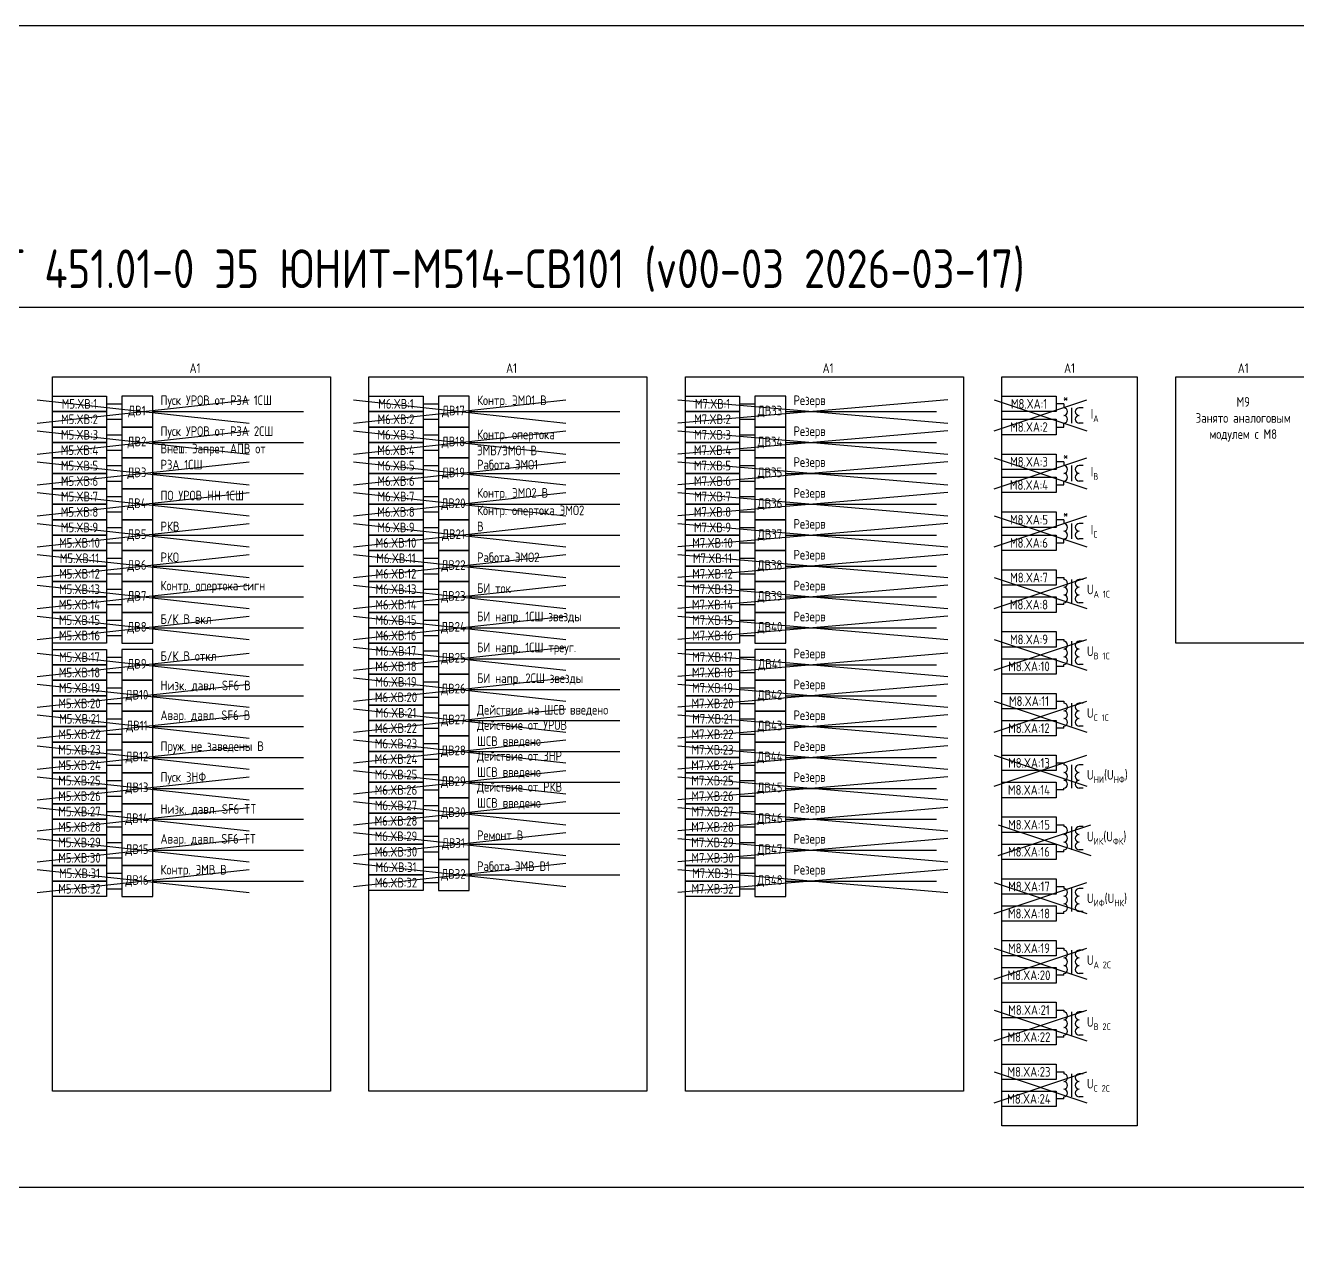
# Model space of a CAD drawing. Header units: millimetres. Extents: x -774 to 2891, y -90 to 618.
# Drawn here: x 317 to 646.6, y 304.1 to 618 of the extents above; entities that cross this region are included whole.
import ezdxf

# ---------------------------------------------------------------- set-up
doc = ezdxf.new("R2010")
doc.units = ezdxf.units.MM
doc.styles.add('Gost_type_A', font='GOST_0.TTF')

msp = doc.modelspace()

# ---------------------------------------------------------------- linework, layer by layer
at = {"color": 6}
for p, q in [((320, 521), (375, 515)), ((320, 515), (375, 521)), ((402, 521), (457, 515)), ((402, 515), (457, 521)), ((568, 521), (592, 513)), ((568, 513), (592, 521)), ((320, 513), (375, 507)), ((320, 507), (375, 513)), ((402, 513), (457, 507)), ((402, 507), (457, 513)), ((320, 505), (375, 499)), ((320, 499), (375, 505)), ((402, 505), (457, 499)), ((402, 499), (457, 505)), ((568, 506), (592, 498)), ((568, 498), (592, 506)), ((320, 497), (375, 491)), ((320, 491), (375, 497)), ((402, 497), (457, 491)), ((402, 491), (457, 497)), ((320, 489), (375, 483)), ((320, 483), (375, 489)), ((402, 489), (457, 483)), ((402, 483), (457, 489)), ((568, 491), (592, 483)), ((568, 483), (592, 491)), ((320, 481), (375, 475)), ((320, 475), (375, 481)), ((402, 481), (457, 475)), ((402, 475), (457, 481)), ((568, 475), (592, 467)), ((568, 467), (592, 475)), ((320, 473), (375, 467)), ((320, 467), (375, 473)), ((402, 473), (457, 467)), ((402, 467), (457, 473)), ((320, 465), (375, 459)), ((320, 459), (375, 465)), ((402, 465), (457, 459)), ((402, 459), (457, 465)), ((568, 459), (592, 451)), ((568, 451), (592, 459)), ((320, 455.42), (375, 449.42)), ((320, 449.42), (375, 455.42)), ((402, 457), (457, 451)), ((402, 451), (457, 457)), ((402, 449), (457, 443)), ((402, 443), (457, 449)), ((320, 447.42), (375, 441.42)), ((320, 441.42), (375, 447.42)), ((568, 443), (592, 435)), ((568, 435), (592, 443)), ((320, 439.42), (375, 433.42)), ((320, 433.42), (375, 439.42)), ((402, 441), (457, 435)), ((402, 435), (457, 441)), ((402, 433), (457, 427)), ((402, 427), (457, 433)), ((320, 431.42), (375, 425.42)), ((320, 425.42), (375, 431.42)), ((568, 429), (592, 421)), ((568, 421), (592, 429)), ((320, 423.42), (375, 417.42)), ((320, 417.42), (375, 423.42)), ((402, 425), (457, 419)), ((402, 419), (457, 425)), ((320, 415.42), (375, 409.42)), ((320, 409.42), (375, 415.42)), ((402, 417), (457, 411)), ((402, 411), (457, 417)), ((402, 409), (457, 403)), ((402, 403), (457, 409)), ((569, 411), (593, 403)), ((569, 403), (593, 411)), ((320, 407.42), (375, 401.42)), ((320, 401.42), (375, 407.42)), ((320, 399.42), (375, 393.42)), ((320, 393.42), (375, 399.42)), ((402, 401), (457, 395)), ((402, 395), (457, 401)), ((432, 398), (471, 398)), ((568, 396), (592, 388)), ((568, 388), (592, 396)), ((568, 379), (592, 371)), ((568, 371), (592, 379)), ((568, 363), (592, 355)), ((568, 355), (592, 363)), ((568, 347), (592, 339)), ((568, 339), (592, 347))]:
    msp.add_line(p, q, dxfattribs=at)
at = {"color": 114, "true_color": 0x139b48}
for p, q in [((486, 521), (556, 515)), ((556, 521), (486, 515)), ((486, 513), (556, 507)), ((556, 513), (486, 507)), ((486, 505), (556, 499)), ((556, 505), (486, 499)), ((486, 497), (556, 491)), ((556, 497), (486, 491)), ((486, 489), (556, 483)), ((556, 489), (486, 483)), ((486, 481), (556, 475)), ((556, 481), (486, 475)), ((486, 473), (556, 467)), ((556, 473), (486, 467)), ((486, 465), (556, 459)), ((556, 465), (486, 459)), ((486, 455.42), (556, 449.42)), ((556, 455.42), (486, 449.42)), ((486, 447.42), (556, 441.42)), ((556, 447.42), (486, 441.42)), ((486, 439.42), (556, 433.42)), ((556, 439.42), (486, 433.42)), ((486, 431.42), (556, 425.42)), ((556, 431.42), (486, 425.42)), ((486, 423.42), (556, 417.42)), ((556, 423.42), (486, 417.42)), ((486, 415.42), (556, 409.42)), ((556, 415.42), (486, 409.42)), ((486, 407.42), (556, 401.42)), ((556, 407.42), (486, 401.42)), ((486, 399.42), (556, 393.42)), ((556, 399.42), (486, 393.42))]:
    msp.add_line(p, q, dxfattribs=at)
for p, q in [((338, 520), (342, 520)), ((350, 518), (389, 518)), ((420, 520), (424, 520)), ((432, 518), (471, 518)), ((502, 520), (506, 520)), ((514, 518), (553, 518)), ((586, 520), (584, 520)), ((338, 516), (342, 516)), ((420, 516), (424, 516)), ((502, 516), (506, 516)), ((338, 512), (342, 512)), ((420, 512), (424, 512)), ((502, 512), (506, 512)), ((584, 514), (586, 514)), ((338, 508), (342, 508)), ((350, 510), (389, 510)), ((420, 508), (424, 508)), ((432, 510), (471, 510)), ((502, 508), (506, 508)), ((514, 510), (553, 510)), ((586, 505), (584, 505)), ((338, 504), (342, 504)), ((350, 502), (389, 502)), ((420, 504), (424, 504)), ((432, 502), (471, 502)), ((502, 504), (506, 504)), ((514, 502), (553, 502)), ((338, 500), (342, 500)), ((420, 500), (424, 500)), ((502, 500), (506, 500)), ((584, 499), (586, 499)), ((338, 496), (342, 496)), ((420, 496), (424, 496)), ((502, 496), (506, 496)), ((338, 492), (342, 492)), ((350, 494), (389, 494)), ((420, 492), (424, 492)), ((432, 494), (471, 494)), ((502, 492), (506, 492)), ((514, 494), (553, 494)), ((338, 488), (342, 488)), ((420, 488), (424, 488)), ((502, 488), (506, 488)), ((586, 490), (584, 490)), ((350, 486), (389, 486)), ((432, 486), (471, 486)), ((514, 486), (553, 486)), ((338, 484), (342, 484)), ((420, 484), (424, 484)), ((502, 484), (506, 484)), ((584, 484), (586, 484)), ((338, 480), (342, 480)), ((350, 478), (389, 478)), ((420, 480), (424, 480)), ((432, 478), (471, 478)), ((502, 480), (506, 480)), ((514, 478), (553, 478)), ((338, 476), (342, 476)), ((420, 476), (424, 476)), ((502, 476), (506, 476)), ((338, 472), (342, 472)), ((420, 472), (424, 472)), ((502, 472), (506, 472)), ((338, 468), (342, 468)), ((350, 470), (389, 470)), ((420, 468), (424, 468)), ((432, 470), (471, 470)), ((502, 468), (506, 468)), ((514, 470), (553, 470)), ((338, 464), (342, 464)), ((350, 462), (389, 462)), ((420, 464), (424, 464)), ((432, 462), (471, 462)), ((502, 464), (506, 464)), ((514, 462), (553, 462)), ((338, 460), (342, 460)), ((420, 460), (424, 460)), ((502, 460), (506, 460)), ((420, 456), (424, 456)), ((338, 454.42), (342, 454.42)), ((350, 452.42), (389, 452.42)), ((420, 452), (424, 452)), ((432, 454), (471, 454)), ((502, 454.42), (506, 454.42)), ((514, 452.42), (553, 452.42)), ((338, 450.42), (342, 450.42)), ((502, 450.42), (506, 450.42)), ((338, 446.42), (342, 446.42)), ((420, 448), (424, 448)), ((432, 446), (471, 446)), ((502, 446.42), (506, 446.42)), ((338, 442.42), (342, 442.42)), ((350, 444.42), (389, 444.42)), ((420, 444), (424, 444)), ((502, 442.42), (506, 442.42)), ((514, 444.42), (553, 444.42)), ((338, 438.42), (342, 438.42)), ((420, 440), (424, 440)), ((502, 438.42), (506, 438.42)), ((350, 436.42), (389, 436.42)), ((420, 436), (424, 436)), ((432, 438), (471, 438)), ((514, 436.42), (553, 436.42)), ((338, 434.42), (342, 434.42)), ((420, 432), (424, 432)), ((502, 434.42), (506, 434.42)), ((338, 430.42), (342, 430.42)), ((432, 430), (471, 430)), ((502, 430.42), (506, 430.42)), ((338, 426.42), (342, 426.42)), ((350, 428.42), (389, 428.42)), ((420, 428), (424, 428)), ((502, 426.42), (506, 426.42)), ((514, 428.42), (553, 428.42)), ((338, 422.42), (342, 422.42)), ((420, 424), (424, 424)), ((432, 422), (471, 422)), ((502, 422.42), (506, 422.42)), ((350, 420.42), (389, 420.42)), ((420, 420), (424, 420)), ((514, 420.42), (553, 420.42)), ((338, 418.42), (342, 418.42)), ((420, 416), (424, 416)), ((502, 418.42), (506, 418.42)), ((338, 414.42), (342, 414.42)), ((350, 412.42), (389, 412.42)), ((420, 412), (424, 412)), ((432, 414), (471, 414)), ((502, 414.42), (506, 414.42)), ((514, 412.42), (553, 412.42)), ((338, 410.42), (342, 410.42)), ((502, 410.42), (506, 410.42)), ((338, 406.42), (342, 406.42)), ((420, 408), (424, 408)), ((432, 406), (471, 406)), ((502, 406.42), (506, 406.42)), ((338, 402.42), (342, 402.42)), ((350, 404.42), (389, 404.42)), ((420, 404), (424, 404)), ((502, 402.42), (506, 402.42)), ((514, 404.42), (553, 404.42)), ((420, 400), (424, 400)), ((338, 398.42), (342, 398.42)), ((350, 396.42), (389, 396.42)), ((420, 396), (424, 396)), ((502, 398.42), (506, 398.42)), ((514, 396.42), (553, 396.42)), ((338, 394.42), (342, 394.42)), ((502, 394.42), (506, 394.42))]:
    msp.add_line(p, q)
at = {"ltscale": 4}
for p, q in [((586, 520), (586, 519)), ((586, 519.5), (586, 519)), ((588, 519), (588, 515)), ((588, 519), (588, 515)), ((591, 519), (590, 519)), ((591, 519), (590, 519)), ((586, 514), (586, 515)), ((591, 515), (590, 515)), ((591, 515), (590, 515)), ((586, 505), (586, 504)), ((586, 504.5), (586, 504)), ((588, 504), (588, 500)), ((588, 504), (588, 500)), ((591, 504), (590, 504)), ((591, 504), (590, 504)), ((586, 499), (586, 500)), ((591, 500), (590, 500)), ((591, 500), (590, 500)), ((586, 490), (586, 489)), ((586, 489.5), (586, 489)), ((588, 489), (588, 485)), ((588, 489), (588, 485)), ((591, 489), (590, 489)), ((591, 489), (590, 489)), ((586, 484), (586, 485)), ((591, 485), (590, 485)), ((591, 485), (590, 485)), ((584, 475), (586, 475)), ((586, 475), (586, 474.5)), ((586, 475), (586, 474.5)), ((588, 474.5), (588, 470.5)), ((588, 472.5), (588, 468.5)), ((591, 474.5), (590, 474.5)), ((586, 468), (584, 468)), ((586, 468), (586, 468.5)), ((591, 468.5), (590, 468.5)), ((584, 459), (586, 459)), ((586, 459), (586, 458.5)), ((586, 459), (586, 458.5)), ((588, 458.5), (588, 454.5)), ((591, 458.5), (590, 458.5)), ((588, 456.5), (588, 452.5)), ((586, 452), (584, 452)), ((586, 452), (586, 452.5)), ((591, 452.5), (590, 452.5)), ((584, 443), (586, 443)), ((586, 443), (586, 442.5)), ((586, 443), (586, 442.5)), ((588, 442.5), (588, 438.5)), ((591, 442.5), (590, 442.5)), ((588, 440.5), (588, 436.5)), ((586, 436), (584, 436)), ((586, 436), (586, 436.5)), ((591, 436.5), (590, 436.5)), ((584, 427), (586, 427)), ((586, 427), (586, 426.5)), ((586, 427), (586, 426.5)), ((588, 426.5), (588, 422.5)), ((591, 426.5), (590, 426.5)), ((588, 424.5), (588, 420.5)), ((586, 420), (584, 420)), ((586, 420), (586, 420.5)), ((591, 420.5), (590, 420.5)), ((584, 411), (586, 411)), ((586, 411), (586, 410.5)), ((586, 411), (586, 410.5)), ((588, 410.5), (588, 406.5)), ((591, 410.5), (590, 410.5)), ((588, 408.5), (588, 404.5)), ((586, 404), (584, 404)), ((586, 404), (586, 404.5)), ((591, 404.5), (590, 404.5)), ((584, 395), (586, 395)), ((586, 395), (586, 394.5)), ((586, 395), (586, 394.5)), ((588, 394.5), (588, 390.5)), ((588, 392.5), (588, 388.5)), ((591, 394.5), (590, 394.5)), ((586, 388), (584, 388)), ((586, 388), (586, 388.5)), ((591, 388.5), (590, 388.5)), ((584, 379), (586, 379)), ((586, 379), (586, 378.5)), ((586, 379), (586, 378.5)), ((588, 378.5), (588, 374.5)), ((588, 376.5), (588, 372.5)), ((591, 378.5), (590, 378.5)), ((586, 372), (586, 372.5)), ((591, 372.5), (590, 372.5)), ((586, 372), (584, 372)), ((584, 363), (586, 363)), ((586, 363), (586, 362.5)), ((586, 363), (586, 362.5)), ((588, 362.5), (588, 358.5)), ((588, 360.5), (588, 356.5)), ((591, 362.5), (590, 362.5)), ((586, 356), (584, 356)), ((586, 356), (586, 356.5)), ((591, 356.5), (590, 356.5)), ((584, 347), (586, 347)), ((586, 347), (586, 346.5)), ((586, 347), (586, 346.5)), ((588, 346.5), (588, 342.5)), ((591, 346.5), (590, 346.5)), ((588, 344.5), (588, 340.5)), ((586, 340), (584, 340)), ((586, 340), (586, 340.5)), ((591, 340.5), (590, 340.5))]:
    msp.add_line(p, q, dxfattribs=at)
for points in [[(-774, 618), (2891, 618), (2891, -90), (-774, -90)], [(0, 545), (757, 545), (757, 317), (0, 317)], [(324, 527), (396, 527), (396, 342), (324, 342)], [(406, 527), (478, 527), (478, 342), (406, 342)], [(488, 527), (560, 527), (560, 342), (488, 342)], [(570, 527), (605, 527), (605, 333), (570, 333)], [(615, 527), (650, 527), (650, 458), (615, 458)], [(324, 522), (338, 522), (338, 518), (324, 518)], [(406, 522), (420, 522), (420, 518), (406, 518)], [(488, 522), (502, 522), (502, 518), (488, 518)], [(570, 522), (584, 522), (584, 518), (570, 518)], [(324, 518), (338, 518), (338, 514), (324, 514)], [(406, 518), (420, 518), (420, 514), (406, 514)], [(488, 518), (502, 518), (502, 514), (488, 514)], [(570, 516), (584, 516), (584, 512), (570, 512)], [(324, 514), (338, 514), (338, 510), (324, 510)], [(406, 514), (420, 514), (420, 510), (406, 510)], [(488, 514), (502, 514), (502, 510), (488, 510)], [(324, 510), (338, 510), (338, 506), (324, 506)], [(406, 510), (420, 510), (420, 506), (406, 506)], [(488, 510), (502, 510), (502, 506), (488, 506)], [(324, 506), (338, 506), (338, 502), (324, 502)], [(406, 506), (420, 506), (420, 502), (406, 502)], [(488, 506), (502, 506), (502, 502), (488, 502)], [(570, 507), (584, 507), (584, 503), (570, 503)], [(324, 502), (338, 502), (338, 498), (324, 498)], [(406, 502), (420, 502), (420, 498), (406, 498)], [(488, 502), (502, 502), (502, 498), (488, 498)], [(570, 501), (584, 501), (584, 497), (570, 497)], [(324, 498), (338, 498), (338, 494), (324, 494)], [(406, 498), (420, 498), (420, 494), (406, 494)], [(488, 498), (502, 498), (502, 494), (488, 494)], [(324, 494), (338, 494), (338, 490), (324, 490)], [(406, 494), (420, 494), (420, 490), (406, 490)], [(488, 494), (502, 494), (502, 490), (488, 490)], [(570, 492), (584, 492), (584, 488), (570, 488)], [(324, 490), (338, 490), (338, 486), (324, 486)], [(406, 490), (420, 490), (420, 486), (406, 486)], [(488, 490), (502, 490), (502, 486), (488, 486)], [(324, 486), (338, 486), (338, 482), (324, 482)], [(406, 486), (420, 486), (420, 482), (406, 482)], [(488, 486), (502, 486), (502, 482), (488, 482)], [(570, 486), (584, 486), (584, 482), (570, 482)], [(324, 482), (338, 482), (338, 478), (324, 478)], [(406, 482), (420, 482), (420, 478), (406, 478)], [(488, 482), (502, 482), (502, 478), (488, 478)], [(324, 478), (338, 478), (338, 474), (324, 474)], [(406, 478), (420, 478), (420, 474), (406, 474)], [(488, 478), (502, 478), (502, 474), (488, 474)], [(570, 477), (584, 477), (584, 473), (570, 473)], [(324, 474), (338, 474), (338, 470), (324, 470)], [(406, 474), (420, 474), (420, 470), (406, 470)], [(488, 474), (502, 474), (502, 470), (488, 470)], [(324, 470), (338, 470), (338, 466), (324, 466)], [(406, 470), (420, 470), (420, 466), (406, 466)], [(488, 470), (502, 470), (502, 466), (488, 466)], [(570, 470), (584, 470), (584, 466), (570, 466)], [(324, 466), (338, 466), (338, 462), (324, 462)], [(406, 466), (420, 466), (420, 462), (406, 462)], [(488, 466), (502, 466), (502, 462), (488, 462)], [(324, 462), (338, 462), (338, 458), (324, 458)], [(406, 462), (420, 462), (420, 458), (406, 458)], [(488, 462), (502, 462), (502, 458), (488, 458)], [(570, 461), (584, 461), (584, 457), (570, 457)], [(324, 456.42), (338, 456.42), (338, 452.42), (324, 452.42)], [(406, 458), (420, 458), (420, 454), (406, 454)], [(488, 456.42), (502, 456.42), (502, 452.42), (488, 452.42)], [(324, 452.42), (338, 452.42), (338, 448.42), (324, 448.42)], [(406, 454), (420, 454), (420, 450), (406, 450)], [(488, 452.42), (502, 452.42), (502, 448.42), (488, 448.42)], [(570, 454), (584, 454), (584, 450), (570, 450)], [(324, 448.42), (338, 448.42), (338, 444.42), (324, 444.42)], [(406, 450), (420, 450), (420, 446), (406, 446)], [(488, 448.42), (502, 448.42), (502, 444.42), (488, 444.42)], [(406, 446), (420, 446), (420, 442), (406, 442)], [(570, 445), (584, 445), (584, 441), (570, 441)], [(324, 444.42), (338, 444.42), (338, 440.42), (324, 440.42)], [(406, 442), (420, 442), (420, 438), (406, 438)], [(488, 444.42), (502, 444.42), (502, 440.42), (488, 440.42)], [(324, 440.42), (338, 440.42), (338, 436.42), (324, 436.42)], [(488, 440.42), (502, 440.42), (502, 436.42), (488, 436.42)], [(324, 436.42), (338, 436.42), (338, 432.42), (324, 432.42)], [(406, 438), (420, 438), (420, 434), (406, 434)], [(488, 436.42), (502, 436.42), (502, 432.42), (488, 432.42)], [(570, 438), (584, 438), (584, 434), (570, 434)], [(324, 432.42), (338, 432.42), (338, 428.42), (324, 428.42)], [(406, 434), (420, 434), (420, 430), (406, 430)], [(488, 432.42), (502, 432.42), (502, 428.42), (488, 428.42)], [(406, 430), (420, 430), (420, 426), (406, 426)], [(570, 429), (584, 429), (584, 425), (570, 425)], [(324, 428.42), (338, 428.42), (338, 424.42), (324, 424.42)], [(406, 426), (420, 426), (420, 422), (406, 422)], [(488, 428.42), (502, 428.42), (502, 424.42), (488, 424.42)], [(324, 424.42), (338, 424.42), (338, 420.42), (324, 420.42)], [(406, 422), (420, 422), (420, 418), (406, 418)], [(488, 424.42), (502, 424.42), (502, 420.42), (488, 420.42)], [(570, 422), (584, 422), (584, 418), (570, 418)], [(324, 420.42), (338, 420.42), (338, 416.42), (324, 416.42)], [(488, 420.42), (502, 420.42), (502, 416.42), (488, 416.42)], [(324, 416.42), (338, 416.42), (338, 412.42), (324, 412.42)], [(406, 418), (420, 418), (420, 414), (406, 414)], [(488, 416.42), (502, 416.42), (502, 412.42), (488, 412.42)], [(324, 412.42), (338, 412.42), (338, 408.42), (324, 408.42)], [(406, 414), (420, 414), (420, 410), (406, 410)], [(488, 412.42), (502, 412.42), (502, 408.42), (488, 408.42)], [(570, 413), (584, 413), (584, 409), (570, 409)], [(406, 410), (420, 410), (420, 406), (406, 406)], [(324, 408.42), (338, 408.42), (338, 404.42), (324, 404.42)], [(406, 406), (420, 406), (420, 402), (406, 402)], [(488, 408.42), (502, 408.42), (502, 404.42), (488, 404.42)], [(570, 406), (584, 406), (584, 402), (570, 402)], [(324, 404.42), (338, 404.42), (338, 400.42), (324, 400.42)], [(488, 404.42), (502, 404.42), (502, 400.42), (488, 400.42)], [(324, 400.42), (338, 400.42), (338, 396.42), (324, 396.42)], [(406, 402), (420, 402), (420, 398), (406, 398)], [(488, 400.42), (502, 400.42), (502, 396.42), (488, 396.42)], [(324, 396.42), (338, 396.42), (338, 392.42), (324, 392.42)], [(406, 398), (420, 398), (420, 394), (406, 394)], [(488, 396.42), (502, 396.42), (502, 392.42), (488, 392.42)], [(570, 397), (584, 397), (584, 393), (570, 393)], [(570, 390), (584, 390), (584, 386), (570, 386)], [(570, 381), (584, 381), (584, 377), (570, 377)], [(570, 374), (584, 374), (584, 370), (570, 370)], [(570, 365), (584, 365), (584, 361), (570, 361)], [(570, 358), (584, 358), (584, 354), (570, 354)], [(570, 349), (584, 349), (584, 345), (570, 345)], [(570, 342), (584, 342), (584, 338), (570, 338)]]:
    msp.add_lwpolyline(points, close=True)
for points in [[(342, 514), (350, 514), (350, 522), (342, 522)], [(424, 514), (432, 514), (432, 522), (424, 522)], [(506, 514), (514, 514), (514, 522), (506, 522)], [(342, 506), (350, 506), (350, 514), (342, 514)], [(424, 506), (432, 506), (432, 514), (424, 514)], [(506, 506), (514, 506), (514, 514), (506, 514)], [(342, 498), (350, 498), (350, 506), (342, 506)], [(424, 498), (432, 498), (432, 506), (424, 506)], [(506, 498), (514, 498), (514, 506), (506, 506)], [(342, 490), (350, 490), (350, 498), (342, 498)], [(424, 490), (432, 490), (432, 498), (424, 498)], [(506, 490), (514, 490), (514, 498), (506, 498)], [(342, 482), (350, 482), (350, 490), (342, 490)], [(424, 482), (432, 482), (432, 490), (424, 490)], [(506, 482), (514, 482), (514, 490), (506, 490)], [(342, 474), (350, 474), (350, 482), (342, 482)], [(424, 474), (432, 474), (432, 482), (424, 482)], [(506, 474), (514, 474), (514, 482), (506, 482)], [(342, 466), (350, 466), (350, 474), (342, 474)], [(424, 466), (432, 466), (432, 474), (424, 474)], [(506, 466), (514, 466), (514, 474), (506, 474)], [(342, 458), (350, 458), (350, 466), (342, 466)], [(424, 458), (432, 458), (432, 466), (424, 466)], [(506, 458), (514, 458), (514, 466), (506, 466)], [(342, 448.42), (350, 448.42), (350, 456.42), (342, 456.42)], [(424, 450), (432, 450), (432, 458), (424, 458)], [(506, 448.42), (514, 448.42), (514, 456.42), (506, 456.42)], [(342, 440.42), (350, 440.42), (350, 448.42), (342, 448.42)], [(424, 442), (432, 442), (432, 450), (424, 450)], [(506, 440.42), (514, 440.42), (514, 448.42), (506, 448.42)], [(424, 434), (432, 434), (432, 442), (424, 442)], [(342, 432.42), (350, 432.42), (350, 440.42), (342, 440.42)], [(506, 432.42), (514, 432.42), (514, 440.42), (506, 440.42)], [(342, 424.42), (350, 424.42), (350, 432.42), (342, 432.42)], [(424, 426), (432, 426), (432, 434), (424, 434)], [(506, 424.42), (514, 424.42), (514, 432.42), (506, 432.42)], [(424, 418), (432, 418), (432, 426), (424, 426)], [(342, 416.42), (350, 416.42), (350, 424.42), (342, 424.42)], [(506, 416.42), (514, 416.42), (514, 424.42), (506, 424.42)], [(342, 408.42), (350, 408.42), (350, 416.42), (342, 416.42)], [(424, 410), (432, 410), (432, 418), (424, 418)], [(506, 408.42), (514, 408.42), (514, 416.42), (506, 416.42)], [(424, 402), (432, 402), (432, 410), (424, 410)], [(342, 400.42), (350, 400.42), (350, 408.42), (342, 408.42)], [(506, 400.42), (514, 400.42), (514, 408.42), (506, 408.42)], [(342, 392.42), (350, 392.42), (350, 400.42), (342, 400.42)], [(424, 394), (432, 394), (432, 402), (424, 402)], [(506, 392.42), (514, 392.42), (514, 400.42), (506, 400.42)]]:
    msp.add_lwpolyline(points, close=True, dxfattribs=at)
for centre, start, end in [((586, 518), 270, 90), ((586, 518), 270, 90), ((590, 518), 90, 270), ((590, 518), 90, 270), ((586, 516), 270, 90), ((586, 516), 270, 90), ((590, 516), 90, 270), ((590, 516), 90, 270), ((586, 503), 270, 90), ((586, 503), 270, 90), ((586, 501), 270, 90), ((586, 501), 270, 90), ((590, 503), 90, 270), ((590, 503), 90, 270), ((590, 501), 90, 270), ((590, 501), 90, 270), ((586, 488), 270, 90), ((586, 488), 270, 90), ((590, 488), 90, 270), ((590, 488), 90, 270), ((586, 486), 270, 90), ((586, 486), 270, 90), ((590, 486), 90, 270), ((590, 486), 90, 270), ((586, 473.5), 270, 90), ((586, 471.5), 270, 90), ((590, 473.5), 90, 270), ((590, 473.5), 90, 270), ((590, 471.5), 90, 270), ((590, 471.5), 90, 270), ((586, 469.5), 270, 90), ((590, 469.5), 90, 270), ((586, 457.5), 270, 90), ((590, 457.5), 90, 270), ((590, 457.5), 90, 270), ((586, 455.5), 270, 90), ((590, 455.5), 90, 270), ((590, 455.5), 90, 270), ((586, 453.5), 270, 90), ((590, 453.5), 90, 270), ((586, 441.5), 270, 90), ((590, 441.5), 90, 270), ((590, 441.5), 90, 270), ((586, 439.5), 270, 90), ((586, 437.5), 270, 90), ((590, 439.5), 90, 270), ((590, 439.5), 90, 270), ((590, 437.5), 90, 270), ((586, 425.5), 270, 90), ((590, 425.5), 90, 270), ((590, 425.5), 90, 270), ((586, 423.5), 270, 90), ((586, 421.5), 270, 90), ((590, 423.5), 90, 270), ((590, 423.5), 90, 270), ((590, 421.5), 90, 270), ((586, 409.5), 270, 90), ((590, 409.5), 90, 270), ((590, 409.5), 90, 270), ((586, 407.5), 270, 90), ((586, 405.5), 270, 90), ((590, 407.5), 90, 270), ((590, 407.5), 90, 270), ((590, 405.5), 90, 270), ((586, 393.5), 270, 90), ((586, 391.5), 270, 90), ((590, 393.5), 90, 270), ((590, 393.5), 90, 270), ((590, 391.5), 90, 270), ((590, 391.5), 90, 270), ((586, 389.5), 270, 90), ((590, 389.5), 90, 270), ((586, 377.5), 270, 90), ((586, 375.5), 270, 90), ((590, 377.5), 90, 270), ((590, 377.5), 90, 270), ((590, 375.5), 90, 270), ((590, 375.5), 90, 270), ((586, 373.5), 270, 90), ((590, 373.5), 90, 270), ((586, 361.5), 270, 90), ((586, 359.5), 270, 90), ((590, 361.5), 90, 270), ((590, 361.5), 90, 270), ((590, 359.5), 90, 270), ((590, 359.5), 90, 270), ((586, 357.5), 270, 90), ((590, 357.5), 90, 270), ((586, 345.5), 270, 90), ((590, 345.5), 90, 270), ((590, 345.5), 90, 270), ((586, 343.5), 270, 90), ((590, 343.5), 90, 270), ((590, 343.5), 90, 270), ((586, 341.5), 270, 90), ((590, 341.5), 90, 270)]:
    msp.add_arc(centre, 1, start, end, dxfattribs=at)

# ---------------------------------------------------------------- texts
at = {"attachment_point": 8, "line_spacing_factor": 0.9, "style": 'Gost_type_A'}
for s, insert, char_height, width in [('НЛПР.656122.602-XXX ШЭТ 451.01-0 Э5 ЮНИТ-М514-СВ101 (v00-03 2026-03-17)', (378.5, 549), 10, 757.0049), ('A1', (360.94, 528), 2.5, 73.8762), ('A1', (442.94, 528), 2.5, 73.8762), ('A1', (524.94, 528), 2.5, 73.8762), ('A1', (587.5, 528), 2.5, 35), ('A1', (632.5, 528), 2.5, 35)]:
    msp.add_mtext(s, dxfattribs=dict(at, insert=insert, char_height=char_height, width=width))
at = {"char_height": 2.5, "style": 'Gost_type_A'}
for s, insert, width, attachment_point in [('M5.XВ:1', (331, 520), 14, 5), ('Пуск УРОВ от РЗА 1СШ', (352, 519), 30.8621, 7), ('M6.XВ:1', (413, 520), 14, 5), ('Контр. ЭМО1 В', (434, 519), 27.8465, 7), ('M7.XВ:1', (495, 520), 14, 5), ('Резерв', (516, 519), 30.8621, 7), ('M8.XA:1', (577, 520), 14, 5), ('*', (586.5, 521.5), 3, 5), ('M9\\PЗанято аналоговым модулем с М8', (632.5, 516), 35, 5), ('ДВ1', (345.88, 518), 7.7588, 5), ('ДВ17', (427.88, 518), 7.7588, 5), ('ДВ33', (509.88, 518), 7.7588, 5), ('\\A1;I{\\H0.7x;\\S^ A;}', (593, 517), 8, 4), ('M5.XВ:2', (331, 516), 14, 5), ('Пуск УРОВ от РЗА 2СШ', (352, 511), 32.8847, 7), ('M6.XВ:2', (413, 516), 14, 5), ('M7.XВ:2', (495, 516), 14, 5), ('Резерв', (516, 511), 44.8565, 7), ('M8.XA:2', (576.99, 514), 14.018, 5), ('M5.XВ:3', (331, 512), 14, 5), ('ДВ2', (345.88, 510), 7.7588, 5), ('M6.XВ:3', (413, 512), 14, 5), ('ДВ18', (427.88, 510), 7.7588, 5), ('Контр. опертока ЭМВ/ЭМО1 В', (434, 510), 31.2345, 4), ('M7.XВ:3', (495, 512), 14, 5), ('ДВ34', (509.88, 510), 7.7588, 5), ('M5.XВ:4', (331, 508), 14, 5), ('Внеш. Запрет АПВ от РЗА 1СШ', (352, 503), 27.8465, 7), ('M6.XВ:4', (413, 508), 14, 5), ('M7.XВ:4', (495, 508), 14, 5), ('M5.XВ:5', (331, 504), 14, 5), ('M6.XВ:5', (413, 504), 14, 5), ('Работа ЭМО1', (434, 503), 27.8465, 7), ('M7.XВ:5', (495, 504), 14, 5), ('Резерв', (516, 503), 27.8465, 7), ('M8.XA:3', (577, 505), 14, 5), ('*', (586.5, 506.5), 3, 5), ('M5.XВ:6', (331, 500), 14, 5), ('ДВ3', (345.88, 502), 7.7588, 5), ('M6.XВ:6', (413, 500), 14, 5), ('ДВ19', (427.88, 502), 7.7588, 5), ('M7.XВ:6', (495, 500), 14, 5), ('ДВ35', (509.88, 502), 7.7588, 5), ('\\A1;I{\\H0.7x;\\S^ В;}', (593, 502), 8, 4), ('Контр. ЭМО2 В', (434, 495), 27.8465, 7), ('Резерв', (516, 495), 27.8465, 7), ('M8.XA:4', (576.99, 498.99), 14.018, 5), ('M5.XВ:7', (331, 496), 14, 5), ('ДВ4', (345.88, 494), 7.7588, 5), ('ПО УРОВ НН 1СШ', (352, 495), 27.8465, 7), ('M6.XВ:7', (413, 496), 14, 5), ('ДВ20', (427.88, 494), 7.7588, 5), ('M7.XВ:7', (495, 496), 14, 5), ('ДВ36', (509.88, 494), 7.7588, 5), ('M5.XВ:8', (331, 492), 14, 5), ('M6.XВ:8', (413, 492), 14, 5), ('Контр. опертока ЭМО2 В', (434, 487), 27.8465, 7), ('M7.XВ:8', (495, 492), 14, 5), ('M8.XA:5', (577, 490), 14, 5), ('*', (586.5, 491.5), 3, 5), ('M5.XВ:9', (331, 488), 14, 5), ('РКВ', (352, 487), 27.8465, 7), ('M6.XВ:9', (413, 488), 14, 5), ('M7.XВ:9', (495, 488), 14, 5), ('Резерв', (516, 487), 32.328, 7), ('\\A1;I{\\H0.7x;\\S^ C;}', (593, 487), 8, 4), ('M5.XВ:10', (331, 484), 14, 5), ('ДВ5', (345.88, 486), 7.7588, 5), ('M6.XВ:10', (413, 484), 14, 5), ('ДВ21', (427.88, 486), 7.7588, 5), ('M7.XВ:10', (495, 484), 14, 5), ('ДВ37', (509.88, 486), 7.7588, 5), ('M8.XA:6', (576.99, 483.99), 14.018, 5), ('M5.XВ:11', (331, 480), 14, 5), ('РКО', (352, 479), 27.8465, 7), ('M6.XВ:11', (413, 480), 14, 5), ('Работа ЭМО2', (434, 479), 27.8465, 7), ('M7.XВ:11', (495, 480), 14, 5), ('Резерв', (516, 479), 27.8465, 7), ('ДВ6', (345.88, 478), 7.7588, 5), ('ДВ22', (427.88, 478), 7.7588, 5), ('ДВ38', (509.88, 478), 7.7588, 5), ('M5.XВ:12', (331, 476), 14, 5), ('M6.XВ:12', (413, 476), 14, 5), ('M7.XВ:12', (495, 476), 14, 5), ('M8.XA:7', (577, 475), 14, 5), ('M5.XВ:13', (331, 472), 14, 5), ('ДВ7', (345.88, 470), 7.7588, 5), ('Контр. опертока сигн', (352, 471), 44.8565, 7), ('M6.XВ:13', (413, 472), 14, 5), ('ДВ23', (427.88, 470), 7.7588, 5), ('БИ ток', (434, 471), 27.8465, 7), ('M7.XВ:13', (495, 472), 14, 5), ('ДВ39', (509.88, 470), 7.7588, 5), ('Резерв', (516, 471), 27.8465, 7), ('\\A1;U{\\H0.7x;\\S^ A 1C;}', (592, 471.5), 12, 4), ('M5.XВ:14', (331, 468), 14, 5), ('M6.XВ:14', (413, 468), 14, 5), ('M7.XВ:14', (495, 468), 14, 5), ('M8.XA:8', (576.99, 468), 14.018, 5), ('M5.XВ:15', (331, 464), 14, 5), ('Б/К В вкл', (352, 463), 27.8465, 7), ('M6.XВ:15', (413, 464), 14, 5), ('БИ напр. 1СШ звезды', (434, 463), 27.8465, 7), ('M7.XВ:15', (495, 464), 14, 5), ('Резерв', (516, 463), 27.8465, 7), ('ДВ8', (345.88, 462), 7.7588, 5), ('ДВ24', (427.88, 462), 7.7588, 5), ('ДВ40', (509.88, 462), 7.7588, 5), ('M5.XВ:16', (331, 460), 14, 5), ('M6.XВ:16', (413, 460), 14, 5), ('БИ напр. 1СШ треуг. ', (434, 455), 27.8465, 7), ('M7.XВ:16', (495, 460), 14, 5), ('M8.XA:9', (577, 459), 14, 5), ('M5.XВ:17', (331, 454.42), 14, 5), ('Б/К В откл', (352, 453.42), 27.8465, 7), ('M6.XВ:17', (413, 456), 14, 5), ('ДВ25', (427.88, 454), 7.7588, 5), ('M7.XВ:17', (495, 454.42), 14, 5), ('Резерв', (516, 453.42), 27.8465, 7), ('\\A1;U{\\H0.7x;\\S^ B 1C;}', (592, 455.5), 12, 4), ('M5.XВ:18', (331, 450.42), 14, 5), ('ДВ9', (345.88, 452.42), 7.7588, 5), ('M6.XВ:18', (413, 452), 14, 5), ('M7.XВ:18', (495, 450.42), 14, 5), ('ДВ41', (509.88, 452.42), 7.7588, 5), ('M8.XA:10', (576.99, 452), 14.018, 5), ('Низк. давл. SF6 B', (352, 445.42), 27.8465, 7), ('M6.XВ:19', (413, 448), 14, 5), ('БИ напр. 2СШ звезды', (434, 447), 27.8465, 7), ('Резерв', (516, 445.42), 27.8465, 7), ('M5.XВ:19', (331, 446.42), 14, 5), ('ДВ10', (345.88, 444.42), 7.7588, 5), ('M6.XВ:20', (413, 444), 14, 5), ('ДВ26', (427.88, 446), 7.7588, 5), ('M7.XВ:19', (495, 446.42), 14, 5), ('ДВ42', (509.88, 444.42), 7.7588, 5), ('M5.XВ:20', (331, 442.42), 14, 5), ('Действие на ШСВ введено', (434, 439), 35.4932, 7), ('M7.XВ:20', (495, 442.42), 14, 5), ('M8.XA:11', (577, 443), 14, 5), ('M5.XВ:21', (331, 438.42), 14, 5), ('Авар. давл. SF6 B', (352, 437.42), 27.8465, 7), ('M6.XВ:21', (413, 440), 14, 5), ('ДВ27', (427.88, 438), 7.7588, 5), ('M7.XВ:21', (495, 438.42), 14, 5), ('Резерв', (516, 437.42), 27.8465, 7), ('\\A1;U{\\H0.7x;\\S^ C 1C;}', (592, 439.5), 12, 4), ('M5.XВ:22', (331, 434.42), 14, 5), ('ДВ11', (345.88, 436.42), 7.7588, 5), ('M6.XВ:22', (413, 436), 14, 5), ('Действие от УРОВ ШСВ введено', (434, 431), 27.8465, 7), ('M7.XВ:22', (495, 434.42), 14, 5), ('ДВ43', (509.88, 436.42), 7.7588, 5), ('M8.XA:12', (576.99, 436), 14.018, 5), ('Пруж. не заведены В', (352, 429.42), 37.4344, 7), ('M6.XВ:23', (413, 432), 14, 5), ('Резерв', (516, 429.42), 27.8465, 7), ('M5.XВ:23', (331, 430.42), 14, 5), ('ДВ12', (345.88, 428.42), 7.7588, 5), ('M6.XВ:24', (413, 428), 14, 5), ('ДВ28', (427.88, 430), 7.7588, 5), ('Действие от ЗНР ШСВ введено', (434, 423), 27.8465, 7), ('M7.XВ:23', (495, 430.42), 14, 5), ('ДВ44', (509.88, 428.42), 7.7588, 5), ('M5.XВ:24', (331, 426.42), 14, 5), ('M6.XВ:25', (413, 424), 14, 5), ('M7.XВ:24', (495, 426.42), 14, 5), ('M8.XA:13', (577, 427), 14, 5), ('\\A1;U{\\H0.7x;\\S^ НИ;\\H1.42857x;(U\\H0.7x;\\S^ НФ;\\H1.42857x;)}', (592, 423.5), 12, 4), ('M5.XВ:25', (331, 422.42), 14, 5), ('ДВ13', (345.88, 420.42), 7.7588, 5), ('Пуск ЗНФ', (352, 421.42), 39.3936, 7), ('ДВ29', (427.88, 422), 7.7588, 5), ('Действие от РКВ ШСВ введено', (434, 415), 27.8465, 7), ('M7.XВ:25', (495, 422.42), 14, 5), ('ДВ45', (509.88, 420.42), 7.7588, 5), ('Резерв', (516, 421.42), 27.8465, 7), ('M5.XВ:26', (331, 418.42), 14, 5), ('M6.XВ:26', (413, 420), 14, 5), ('M7.XВ:26', (495, 418.42), 14, 5), ('M8.XA:14', (576.99, 420), 14.018, 5), ('M5.XВ:27', (331, 414.42), 14, 5), ('Низк. давл. SF6 TT', (352, 413.42), 30.8621, 7), ('M6.XВ:27', (413, 416), 14, 5), ('ДВ30', (427.88, 414), 7.7588, 5), ('M7.XВ:27', (495, 414.42), 14, 5), ('Резерв', (516, 413.42), 27.8465, 7), ('ДВ14', (345.88, 412.42), 7.7588, 5), ('M6.XВ:28', (413, 412), 14, 5), ('ДВ46', (509.88, 412.42), 7.7588, 5), ('M8.XA:15', (577, 411), 14, 5), ('M5.XВ:28', (331, 410.42), 14, 5), ('M6.XВ:29', (413, 408), 14, 5), ('Ремонт В', (434, 407), 27.8465, 7), ('M7.XВ:28', (495, 410.42), 14, 5), ('\\A1;U{\\H0.7x;\\S^ ИК;\\H1.42857x;(U\\H0.7x;\\S^ ФК;\\H1.42857x;)}', (592, 407.5), 12, 4), ('M5.XВ:29', (331, 406.42), 14, 5), ('ДВ15', (345.88, 404.42), 7.7588, 5), ('Авар. давл. SF6 TT', (352, 405.42), 44.8565, 7), ('ДВ31', (427.88, 406), 7.7588, 5), ('M7.XВ:29', (495, 406.42), 14, 5), ('ДВ47', (509.88, 404.42), 7.7588, 5), ('Резерв', (516, 405.42), 27.8465, 7), ('M5.XВ:30', (331, 402.42), 14, 5), ('M6.XВ:30', (413, 404), 14, 5), ('M7.XВ:30', (495, 402.42), 14, 5), ('M8.XA:16', (576.99, 404), 14.018, 5), ('M5.XВ:31', (331, 398.42), 14, 5), ('Контр. ЭМВ В', (352, 397.42), 27.8465, 7), ('M6.XВ:31', (413, 400), 14, 5), ('ДВ32', (427.88, 398), 7.7588, 5), ('M7.XВ:31', (495, 398.42), 14, 5), ('Резерв', (516, 397.42), 27.8465, 7), ('M5.XВ:32', (331, 394.42), 14, 5), ('ДВ16', (345.88, 396.42), 7.7588, 5), ('M6.XВ:32', (413, 396), 14, 5), ('M7.XВ:32', (495, 394.42), 14, 5), ('ДВ48', (509.88, 396.42), 7.7588, 5), ('M8.XA:17', (577, 395), 14, 5), ('\\A1;U{\\H0.7x;\\S^ ИФ;\\H1.42857x;(U\\H0.7x;\\S^ НК;\\H1.42857x;)}', (592, 391.5), 12, 4), ('M8.XA:18', (576.99, 388), 14.018, 5), ('M8.XA:19', (577, 379), 14, 5), ('\\A1;U{\\H0.7x;\\S^ A 2C;}', (592, 375.5), 12, 4), ('M8.XA:20', (576.99, 372), 14.018, 5), ('M8.XA:21', (577, 363), 14, 5), ('\\A1;U{\\H0.7x;\\S^ B 2C;}', (592, 359.5), 12, 4), ('M8.XA:22', (576.99, 356), 14.018, 5), ('M8.XA:23', (577, 347), 14, 5), ('\\A1;U{\\H0.7x;\\S^ C 2C;}', (592, 343.5), 12, 4), ('M8.XA:24', (576.99, 340), 14.018, 5)]:
    msp.add_mtext(s, dxfattribs=dict(at, insert=insert, width=width, attachment_point=attachment_point))
at = {"color": 6, "insert": (434, 399), "char_height": 2.5, "width": 27.8465, "attachment_point": 7, "style": 'Gost_type_A'}
msp.add_mtext('{\\C6;Работа ЭМВ В1}', dxfattribs=at)

doc.saveas('drawing.dxf')
